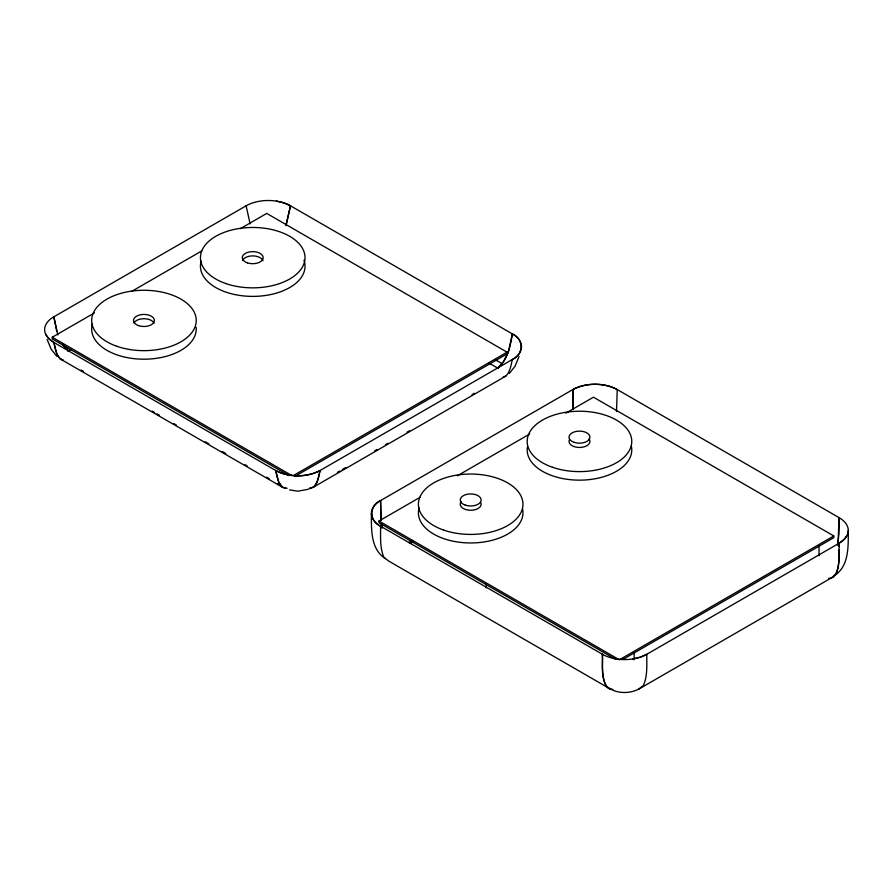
<?xml version="1.0" encoding="UTF-8"?>
<svg xmlns="http://www.w3.org/2000/svg" width="893" height="893" viewBox="0 0 893 893"><rect width="100%" height="100%" fill="white"/><g stroke="black" fill="none" stroke-linecap="round" stroke-linejoin="round"><path stroke-width="1.34" d="M839.141 549.921C838.605 558.873 840.201 569.667 833.705 576.833A19.311 11.151 60 0 1 828.726 578.284M632.735 658.967L640.303 657.159L646.811 654.279L839.085 543.268L844.075 539.517L847.2 535.153A31.367 18.106 0 0 0 839.074 517.65L617.23 389.56C603.59 382.539 586.489 382.539 572.848 389.56L380.574 500.571L381.01 520.061M617.219 389.56A31.367 18.106 0 0 0 572.86 389.56L573.284 409.05M380.92 520.072L380.574 500.571C369.021 505.315 369.032 521.445 380.574 526.189L602.429 654.279C602.563 664.727 601.514 675.688 605.822 685.5C614.44 693.761 628.404 694.363 638.729 689.128L831.003 578.117L835.703 574.489C840.012 564.677 838.951 553.716 839.085 543.268A31.367 18.117 0 0 0 847.2 535.153M371.388 513.386C371.41 528.913 370.372 549.34 385.475 558.661M572.848 389.56L573.194 409.061M602.429 654.279C603.099 665.33 600.219 678.658 607.82 687.844A19.311 11.151 -60 0 0 612.788 689.284M616.527 411.584L617.23 389.56M838.002 543.48L839.085 517.65L838.94 533.981L837.656 545.333M276.428 201.115L283.996 202.923L290.493 205.803L285.827 225.739M56.694 331.08L53.837 316.814L246.122 205.803A31.378 18.117 0 0 1 290.493 205.803L512.348 333.893L508.351 351.987L503.183 362.212L497.557 368.05L489.118 363.172M290.493 205.803L286.486 223.92M45.722 334.306L48.858 338.67L53.837 342.432L275.703 470.511C289.343 477.543 306.433 477.543 320.074 470.511L512.348 359.511C523.901 354.767 523.901 338.637 512.348 333.893C510.383 346.194 507.86 359.79 497.557 368.05A10.459 6.039 0 0 1 498.194 368.441M278.549 481.483L275.703 470.511A31.355 18.106 0 0 0 289.767 475.199A31.378 18.117 0 0 0 320.074 470.511C318.321 476.851 317.886 487.667 309.458 488.348M320.074 470.511C318.701 476.293 317.953 482.789 313.488 487.131L309.759 488.348M519.045 356.53L514.993 366.342L509.278 373.475M313.488 487.131L505.762 376.12C510.238 371.778 510.975 365.282 512.348 359.511A31.389 18.128 0 0 0 512.336 333.882M638.729 689.128L643.418 685.5C647.726 675.688 646.677 664.727 646.811 654.279A31.389 18.117 0 0 1 602.407 654.279M834.185 575.739C849.288 566.419 848.25 545.991 848.272 530.464M288.997 475.612L52.274 338.949L52.274 337.241L94.435 312.896M131.784 291.33L201.673 250.978M240.228 228.72L266.728 213.416L507.079 352.177L507.079 353.885L295.025 476.315M71.038 349.576L68.627 350.971A10.459 6.039 0 0 0 67.991 351.362M293.819 475.299L507.079 352.177M337.409 472.397L339.809 471.013M342.209 469.618L345.814 467.541M374.658 450.887L377.058 449.503M385.475 444.647L387.875 443.252M407.108 432.156L409.507 430.761M471.995 394.684L474.406 393.3M615.724 659.391L379 522.718L379 521.01L419.967 497.368M457.316 475.802L529.616 434.065M565.76 413.191L593.465 397.195L833.816 535.956L833.816 537.664L622.767 659.514M408.771 542.553L412.376 540.477M409.787 543.48L413.392 541.404M833.816 535.956L619.351 659.782L379 521.01M503.284 376.935L505.762 376.12M308.922 489.152L297.882 491.195L289.488 489.889M287.099 488.281L282.802 487.478L279.096 482.789M63.012 360.169L60.054 358.74L57.241 354.7M53.837 316.803A31.378 18.117 0 0 0 53.837 342.432C55.21 348.203 55.958 354.7 60.423 359.042L62.901 359.857M60.423 359.042L282.277 487.131L286.006 488.348M494.811 359.444L502.045 363.63M52.274 337.241L291.408 475.299M81.029 370.015L83.44 371.399M152.167 411.081L154.578 412.477M156.989 413.872L159.4 415.256M173.867 423.617L176.278 425.001M205.223 441.711L208.839 443.799M222.1 451.456L225.717 453.544M245.006 464.684L247.417 466.079M266.706 477.219L269.128 478.603M277.567 483.481L279.978 484.877M610.511 689.128L388.656 561.038L383.957 557.411C379.648 547.599 380.708 536.637 380.574 526.189A31.378 18.117 0 0 1 372.459 518.074A31.367 18.106 0 0 1 372.459 508.697A31.378 18.117 0 0 1 380.574 500.571M56.918 356.396L51.191 349.263L47.139 339.452M282.277 487.131C277.812 482.778 277.064 476.293 275.703 470.511M63.012 345.133L68.627 350.971L62.655 344.341M56.694 353.394L53.837 342.432M250.129 223.92L246.122 205.803M57.844 334.92L53.837 316.814M382.003 528.254L381.356 524.213M381.4 523.867L381.657 526.401M839.085 543.268L839.119 546.616M819.026 546.203L819.026 555.692M634.142 652.95L634.142 659.726M486.238 583.81L486.238 587.884M242.572 260.51A10.459 6.039 0 0 1 252.92 255.889A10.459 6.039 0 0 1 262.977 260.723M303.977 260.176A52.296 30.195 0 0 1 253.69 296.387A52.296 30.195 0 0 1 201.148 261.258M133.995 322.886A10.459 6.039 0 0 1 144.141 318.701A10.459 6.039 0 0 1 154.02 323.099M196.159 327.351A52.296 30.195 0 0 1 141.083 359.153A52.296 30.195 0 0 1 92.359 324.059M522.55 508.921A52.296 30.195 0 0 1 469.729 542.955A52.296 30.195 0 0 1 419.096 507.827M631.34 446.109A52.296 30.195 0 0 1 580.428 480.144A52.296 30.195 0 0 1 527.395 447.203M589.023 438.954A10.459 6.039 0 0 1 580.037 447.449A10.459 6.039 0 0 1 569.511 439.579M480.523 502.167A10.459 6.039 0 0 1 470.109 510.26A10.459 6.039 0 0 1 461.301 501.565M247.339 262.832A10.459 6.039 0 0 0 263.189 257.764A10.459 6.039 0 0 0 247.674 252.373A10.459 6.039 0 0 0 247.339 262.832M225.762 283.527A52.296 30.195 0 0 0 305.015 258.211A52.296 30.195 0 0 0 227.414 231.242A52.296 30.195 0 0 0 225.762 283.527M138.549 325.632A10.459 6.039 0 0 0 154.4 320.576A10.459 6.039 0 0 0 138.884 315.184A10.459 6.039 0 0 0 138.549 325.632M116.983 346.328A52.296 30.195 0 0 0 196.237 321.011A52.296 30.195 0 0 0 118.635 294.043A52.296 30.195 0 0 0 116.983 346.328M443.709 530.096A52.296 30.195 0 0 0 522.963 504.779A52.296 30.195 0 0 0 445.373 477.811A52.296 30.195 0 0 0 443.709 530.096M552.499 467.285A52.296 30.195 0 0 0 631.753 441.968A52.296 30.195 0 0 0 554.151 414.999A52.296 30.195 0 0 0 552.499 467.285M574.076 442.325A10.459 6.039 0 0 0 589.927 437.257A10.459 6.039 0 0 0 574.411 431.866A10.459 6.039 0 0 0 574.076 442.325M465.286 505.125A10.459 6.039 0 0 0 481.137 500.069A10.459 6.039 0 0 0 465.621 494.677A10.459 6.039 0 0 0 465.286 505.125"/></g></svg>
